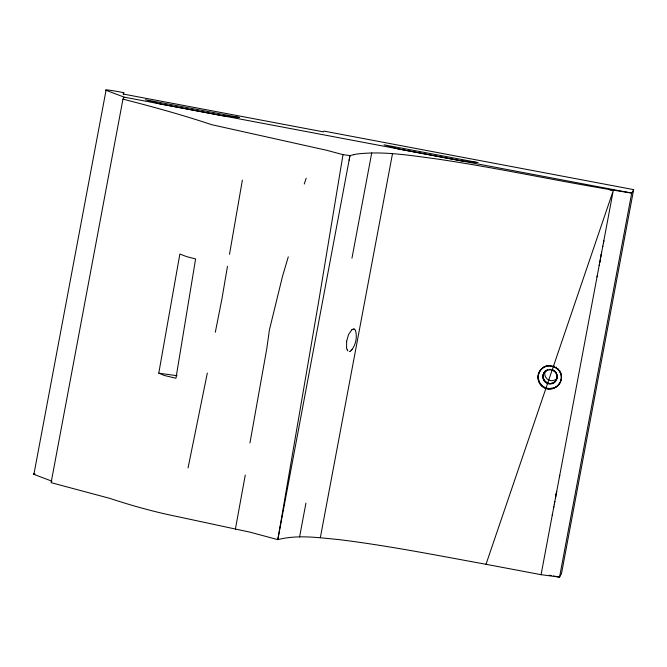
<?xml version="1.0" encoding="UTF-8"?>
<svg xmlns="http://www.w3.org/2000/svg" width="667" height="667" viewBox="0 0 667 667"><rect width="100%" height="100%" fill="white"/><g stroke="black" fill="none" stroke-linecap="round" stroke-linejoin="round"><path stroke-width="1" d="M557.02 377.28C557.479 372.286 551.751 368.267 547.207 370.368M560.463 381.641C565.983 369.451 547.624 360.038 540.428 370.235M556.995 377.539L556.428 379.781L556.653 379.381M346.573 347.657L346.632 341.246M557.07 378.131L556.962 374.47L557.137 377.822L555.894 380.765M158.771 373.17L179.865 254.027L186.71 256.653L195.606 258.921L175.946 378.256L164.29 375.471L158.771 373.17L177.089 375.721M346.632 341.262L348.566 334.459L351.876 329.74M229.506 254.327L242.379 180.107M122.961 99.133C152.743 106.753 182.458 114.932 211.606 124.671L326.797 150.308L343.005 154.661L319.109 298.916L277.814 539.645L250.217 532.208L177.447 516.6C154.344 511.939 131.791 505.636 109.446 498.274L51.109 482.658L122.961 99.133L124.104 97.124L631.707 193.055L633.65 189.62L323.904 131.082L323.453 131.874L123.061 94.005L123.804 92.68L118.568 91.696A12.906 0.717 10.6 0 0 106.045 90.287L33.884 474.362L51.934 481.199M227.489 266.25L221.919 298.941L215.316 332.249M603.843 240.645L603.71 241.346M245.264 475.054L235.376 529.198M602.643 247.015L602.826 246.031M554.736 501.959L554.952 500.825L541.079 574.679L484.284 563.974C436.126 555.177 388.036 545.681 339.428 539.653C319.051 537.744 297.916 534.442 277.814 539.645L349.975 155.586L356.07 154.135C382.016 150.842 408.171 155.169 433.892 158.546C500.167 168.059 565.541 183.025 631.707 193.055L559.546 577.13L541.079 574.679M556.637 491.879L556.553 492.321L556.72 491.429M554.294 504.319L554.477 503.343M556.136 494.539L556.486 492.68M600.492 258.462L600.342 259.288L600.592 257.954M601.242 254.469L601.142 254.994L601.309 254.119M603.435 242.813L603.743 241.154M603.477 242.605L603.552 242.204M123.42 94.731L123.804 92.68M349.116 160.197L349.975 155.586L343.005 154.661M299.583 536.943L305.928 503.143M351.951 258.212L371.744 152.868M320.327 537.744L392.496 153.668M552.259 515.182L552.543 513.657M553.735 507.295L553.877 506.57M486.01 564.299L613.248 190.604L555.111 499.983M555.678 496.982L555.928 495.623M556.236 493.98L556.103 494.689L556.336 493.463M559.405 477.138L559.763 475.238M597.032 276.872L597.207 275.963M599.149 265.608L599.241 265.116M599.725 262.548L599.891 261.664M600.025 260.972L599.916 261.547M600.167 260.197L600.25 259.771M600.75 257.095L601.017 255.694M601.659 252.243L601.501 253.085M555.503 497.882L555.644 497.148M633.65 189.62L561.481 573.695L559.546 577.13L553.41 575.971M599.366 264.449L599.45 264.024M553.518 508.471L553.643 507.795M249.958 442.921L266.75 348.866L269.418 329.865L282.525 276.271L288.286 256.837M207.32 373.061L188.069 467.892M557.137 377.822L556.787 379.064M304.252 184.034L306.178 178.231M546.381 370.502C536.443 376.788 550.95 389.92 555.911 380.665M543.38 374.17C544.931 370.794 542.071 376.421 542.905 377.931M560.555 381.624L560.313 382.133A11.698 11.672 11 0 1 559.079 384.067L557.887 385.384A11.581 11.556 20.9 0 1 555.461 387.127A11.556 11.539 30.5 0 1 553.827 387.852L549.358 388.511A11.698 11.681 30.1 0 1 547.274 388.219A11.664 11.614 25.2 0 1 545.748 387.727L544.731 387.285A11.748 11.714 30.5 0 1 543.255 386.401A11.456 11.447 25 0 1 541.887 385.284A11.614 11.589 31.6 0 1 540.695 383.942L540.345 383.458A11.689 11.664 32 0 1 539.445 381.899L538.653 379.673A11.622 11.606 17.2 0 1 538.327 376.33L538.511 374.762A11.614 11.589 7.3 0 1 539.094 372.72L539.545 371.711A11.672 11.639 -0.1 0 1 540.428 370.235M559.746 383.158L560.764 381.115A11.581 11.564 9.5 0 0 561.239 379.581M543.847 373.253L544.572 372.136M559.488 383.583L557.145 386.31M544.005 373.011L544.972 371.661M540.162 370.719C534.809 377.505 540.012 388.494 548.482 388.994M352.134 349.308C355.928 344.155 357.304 336.627 355.536 330.699M351.517 350.025L352.101 349.35M550.483 383.592L553.218 382.908L555.594 381.082M544.422 372.436L547.007 370.452M555.528 381.149L554.752 381.916A7.104 7.087 29.5 0 1 552.885 383.058L550.142 383.592L547.607 383.116A7.104 7.087 29.5 0 1 543.363 378.531L543.188 375.188A7.104 7.087 29.5 0 1 543.813 373.32M540.77 369.768L543.372 367.334M350.142 351.242L351.409 350.133M545.039 371.586L546.156 370.644M557.087 386.351L553.001 388.553L548.424 388.986M350.008 351.359L349.583 351.642M351.901 329.715L353.327 329.048M543.88 367.008L544.931 366.433M546.548 370.393L547.782 369.818M546.782 370.26L547.44 369.952M353.735 154.686L354.294 154.552M353.377 329.039L354.394 329.131M550.517 369.418L549.158 369.485M549.5 369.443L550.842 369.443M549.908 384.009C546.832 384.125 543.355 381.474 542.938 378.114M609.763 189.945L611.881 190.345M549.316 575.204L551.367 575.588M553.602 365.916L554.11 366.1M106.045 90.287L124.104 97.124M553.343 370.168L552.718 369.893L553.26 370.127M354.452 329.148L355.436 330.348M554.244 370.71L553.952 370.51A7.104 7.087 29.5 0 1 554.527 370.919L553.952 370.51M555.336 371.652L554.811 371.152M558.387 368.976L558.788 369.426M555.511 371.853L556.57 373.462M347.84 350.934L347.199 349.867M555.578 371.928L556.72 373.795M560.413 371.944L560.655 372.486M347.09 349.616L346.615 347.924M560.872 373.036L561.331 374.729M33.884 474.362A12.906 0.717 10.6 0 1 35.059 474.004M557.387 377.997A7.104 7.087 29.5 0 1 545.439 370.443M545.473 366.2A11.531 11.514 36.6 0 1 546.59 365.799M559.521 370.377A11.581 11.572 6.1 0 1 559.846 370.885M556.128 367.1A11.631 11.622 27.7 0 1 556.611 367.425M239.17 117.434L223.203 115.85L159.897 103.885L145.389 99.716L239.17 117.434M477.805 162.54L461.839 160.947L398.532 148.983L384.025 144.814L477.805 162.54M539.461 383.05A11.622 11.597 29.5 0 0 559.571 383.458A11.622 11.597 29.5 0 0 549.85 365.849A11.622 11.597 29.5 0 0 539.461 383.05"/></g></svg>
